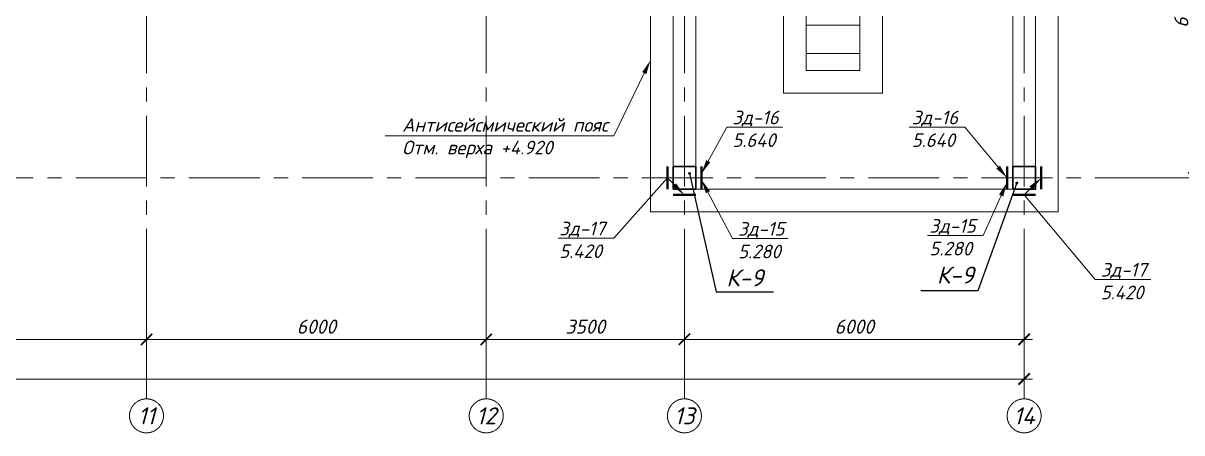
# Model space of a CAD drawing. Header units: millimetres. Extents: x -14920 to 775780, y -118968 to -4590.
# Drawn here: x 49972 to 70435, y -58706 to -51472 of the extents above; entities that cross this region are included whole.
import ezdxf
from ezdxf import colors
from ezdxf.entities.mleader import LeaderData, LeaderLine
from ezdxf.enums import TextEntityAlignment as Align
from ezdxf.math import Vec2, Vec3

# ---------------------------------------------------------------- set-up
doc = ezdxf.new("R2010")
doc.units = ezdxf.units.MM
doc.header["$PDMODE"] = 35
doc.linetypes.add('CENTERX2', pattern=[4, 2.5, -0.5, 0.5, -0.5])
doc.layers.get('Defpoints').update_dxf_attribs({"color": 1, "lineweight": 0})
for name, color, linetype, lineweight in [('#Закл выноски и размеры', 7, 'Continuous', 13), ('#Закладные', 10, 'Continuous', 40), ('k_ Выноски', 7, 'Continuous', 13), ('k_ Осевая', 8, 'CENTERX2', 9), ('k_ Осевые размеры', 251, 'Continuous', 5), ('k_ Позиции', 1, 'Continuous', 13), ('Колонна', 84, 'Continuous', 30), ('Линия Тонкая', 86, 'Continuous', 9), ('Перекрытие. Отм. 0.000', 214, 'Continuous', 40)]:
    doc.layers.add(name, color=color, linetype=linetype, lineweight=lineweight)
doc.styles.get("Standard").update_dxf_attribs({"font": 'isocpeur.ttf'})
doc.styles.add('STEP PR', font='isocpeui.ttf')
doc.dimstyles.get("Standard").update_dxf_attribs({"dimtxt": 0.18, "dimasz": 0.18, "dimexe": 0.18, "dimexo": 0.0625, "dimgap": 0.09, "dimtad": 0, "dimtih": 1, "dimtoh": 1, "dimdec": 4, "dimzin": 0, "dimdsep": 46, "dimtxsty": 'Standard', "dimcen": 0.09, "dimadec": 0, "dimazin": 0, "dimtfac": 1, "dimtdec": 4, "dimtofl": 0, "dimtmove": 0, "dimatfit": 3, "dimfxl": 1, "dimtolj": 1, "dimtzin": 0, "dimarcsym": 0})
doc.dimstyles.new('STEP PR', dxfattribs={"dimscale": 100, "dimtxt": 2.5, "dimasz": 2, "dimexe": 1, "dimexo": 2, "dimgap": 1, "dimtad": 1, "dimdec": 4, "dimlfac": -1, "dimtxsty": 'STEP PR', "dimblk": 'ARCHTICK', "dimcen": 2, "dimdle": 1.5, "dimclrt": 1, "dimadec": 0, "dimazin": 0, "dimtfac": 1, "dimtdec": 4, "dimtmove": 1, "dimatfit": 3, "dimldrblk": 'DOTSMALL', "dimfxl": 1, "dimtolj": 1, "dimtzin": 0, "dimarcsym": 0})

# ---------------------------------------------------------------- blocks, each defined once
blk = doc.blocks.new('_ArchTick')
at = {"color": 0, "linetype": 'ByBlock', "const_width": 0.15}
blk.add_lwpolyline([(-0.5, -0.5), (0.5, 0.5)], dxfattribs=at)
blk = doc.blocks.new('*D2251')
at = {"layer": 'Defpoints', "color": 0, "transparency": 16777216}
for p in [(46150, -1850), (52150, -1850), (52150, -2850)]:
    blk.add_point(p, dxfattribs=at)
at = {"layer": 'k_ Осевые размеры', "color": 0, "lineweight": -2, "transparency": 16777216}
for p, q in [((46150, -2050), (46150, -2950)), ((52150, -2050), (52150, -2950)), ((46000, -2850), (52300, -2850))]:
    blk.add_line(p, q, dxfattribs=at)
at = {"layer": 'k_ Осевые размеры', "color": 0, "lineweight": -2, "transparency": 16777216, "xscale": 200, "yscale": 200, "zscale": 200, "rotation": 180}
blk.add_blockref('_ArchTick', (46150, -2850), dxfattribs=at)
at = {"layer": 'k_ Осевые размеры', "color": 0, "lineweight": -2, "transparency": 16777216, "xscale": 200, "yscale": 200, "zscale": 200}
blk.add_blockref('_ArchTick', (52150, -2850), dxfattribs=at)
at = {"layer": 'k_ Осевые размеры', "color": 1, "transparency": 16777216, "insert": (49150, -2625), "char_height": 250, "attachment_point": 5, "style": 'STEP PR'}
blk.add_mtext('\\A1;6000', dxfattribs=at)
blk = doc.blocks.new('_DotSmall')
at = {"color": 0, "linetype": 'ByBlock', "const_width": 0.5}
blk.add_lwpolyline([(-0.0625, 0, 1), (0.0625, 0, 1)], format="xyb", close=True, dxfattribs=at)
blk = doc.blocks.new('*D2252')
at = {"layer": 'Defpoints', "color": 0, "transparency": 16777216}
for p in [(0, -1850), (67650, -1850), (67650, -3550)]:
    blk.add_point(p, dxfattribs=at)
at = {"layer": 'k_ Осевые размеры', "color": 0, "lineweight": -2, "transparency": 16777216}
for p, q in [((0, -2050), (0, -3650)), ((67650, -2050), (67650, -3650)), ((-150, -3550), (67800, -3550))]:
    blk.add_line(p, q, dxfattribs=at)
at = {"layer": 'k_ Осевые размеры', "color": 0, "lineweight": -2, "transparency": 16777216, "xscale": 200, "yscale": 200, "zscale": 200, "rotation": 180}
blk.add_blockref('_ArchTick', (0, -3550), dxfattribs=at)
at = {"layer": 'k_ Осевые размеры', "color": 0, "lineweight": -2, "transparency": 16777216, "xscale": 200, "yscale": 200, "zscale": 200}
blk.add_blockref('_ArchTick', (67650, -3550), dxfattribs=at)
at = {"layer": 'k_ Осевые размеры', "color": 1, "transparency": 16777216, "insert": (33825, -3323), "char_height": 250, "attachment_point": 5, "style": 'STEP PR'}
blk.add_mtext('\\A1;67650', dxfattribs=at)
blk = doc.blocks.new('*D2253')
at = {"layer": 'Defpoints', "color": 0, "transparency": 16777216}
for p in [(52150, -1850), (58150, -1850), (58150, -2850)]:
    blk.add_point(p, dxfattribs=at)
at = {"layer": 'k_ Осевые размеры', "color": 0, "lineweight": -2, "transparency": 16777216}
for p, q in [((52150, -2050), (52150, -2950)), ((58150, -2050), (58150, -2950)), ((52000, -2850), (58300, -2850))]:
    blk.add_line(p, q, dxfattribs=at)
at = {"layer": 'k_ Осевые размеры', "color": 0, "lineweight": -2, "transparency": 16777216, "xscale": 200, "yscale": 200, "zscale": 200, "rotation": 180}
blk.add_blockref('_ArchTick', (52150, -2850), dxfattribs=at)
at = {"layer": 'k_ Осевые размеры', "color": 0, "lineweight": -2, "transparency": 16777216, "xscale": 200, "yscale": 200, "zscale": 200}
blk.add_blockref('_ArchTick', (58150, -2850), dxfattribs=at)
at = {"layer": 'k_ Осевые размеры', "color": 1, "transparency": 16777216, "insert": (55150, -2625), "char_height": 250, "attachment_point": 5, "style": 'STEP PR'}
blk.add_mtext('\\A1;6000', dxfattribs=at)
blk = doc.blocks.new('*D2254')
at = {"layer": 'Defpoints', "color": 0, "transparency": 16777216}
for p in [(58150, -1850), (61650, -1850), (61650, -2850)]:
    blk.add_point(p, dxfattribs=at)
at = {"layer": 'k_ Осевые размеры', "color": 0, "lineweight": -2, "transparency": 16777216}
for p, q in [((58150, -2050), (58150, -2950)), ((61650, -2050), (61650, -2950)), ((58000, -2850), (61800, -2850))]:
    blk.add_line(p, q, dxfattribs=at)
at = {"layer": 'k_ Осевые размеры', "color": 0, "lineweight": -2, "transparency": 16777216, "xscale": 200, "yscale": 200, "zscale": 200, "rotation": 180}
blk.add_blockref('_ArchTick', (58150, -2850), dxfattribs=at)
at = {"layer": 'k_ Осевые размеры', "color": 0, "lineweight": -2, "transparency": 16777216, "xscale": 200, "yscale": 200, "zscale": 200}
blk.add_blockref('_ArchTick', (61650, -2850), dxfattribs=at)
at = {"layer": 'k_ Осевые размеры', "color": 1, "transparency": 16777216, "insert": (59900, -2625), "char_height": 250, "attachment_point": 5, "style": 'STEP PR'}
blk.add_mtext('\\A1;3500', dxfattribs=at)
blk = doc.blocks.new('*D2255')
at = {"layer": 'Defpoints', "color": 0, "transparency": 16777216}
for p in [(61650, -1850), (67650, -1850), (67650, -2850)]:
    blk.add_point(p, dxfattribs=at)
at = {"layer": 'k_ Осевые размеры', "color": 0, "lineweight": -2, "transparency": 16777216}
for p, q in [((61650, -2050), (61650, -2950)), ((67650, -2050), (67650, -2950)), ((61500, -2850), (67800, -2850))]:
    blk.add_line(p, q, dxfattribs=at)
at = {"layer": 'k_ Осевые размеры', "color": 0, "lineweight": -2, "transparency": 16777216, "xscale": 200, "yscale": 200, "zscale": 200, "rotation": 180}
blk.add_blockref('_ArchTick', (61650, -2850), dxfattribs=at)
at = {"layer": 'k_ Осевые размеры', "color": 0, "lineweight": -2, "transparency": 16777216, "xscale": 200, "yscale": 200, "zscale": 200}
blk.add_blockref('_ArchTick', (67650, -2850), dxfattribs=at)
at = {"layer": 'k_ Осевые размеры', "color": 1, "transparency": 16777216, "insert": (64650, -2625), "char_height": 250, "attachment_point": 5, "style": 'STEP PR'}
blk.add_mtext('\\A1;6000', dxfattribs=at)
blk = doc.blocks.new('*D2259')
at = {"layer": 'Defpoints', "color": 0, "transparency": 16777216}
for p in [(69650, 6000), (70650, 6000), (69650, 0)]:
    blk.add_point(p, dxfattribs=at)
at = {"layer": 'k_ Осевые размеры', "color": 0, "lineweight": -2, "transparency": 16777216}
for p, q in [((70650, -150), (70650, 6150)), ((69850, 6000), (70750, 6000)), ((69850, 0), (70750, 0))]:
    blk.add_line(p, q, dxfattribs=at)
at = {"layer": 'k_ Осевые размеры', "color": 0, "lineweight": -2, "transparency": 16777216, "xscale": 200, "yscale": 200, "zscale": 200}
for p, rotation in [((70650, 6000), 90), ((70650, 0), 270)]:
    blk.add_blockref('_ArchTick', p, dxfattribs=dict(at, rotation=rotation))
at = {"layer": 'k_ Осевые размеры', "color": 1, "transparency": 16777216, "insert": (70425, 3000), "char_height": 250, "attachment_point": 5, "rotation": 90, "style": 'STEP PR'}
blk.add_mtext('\\A1;6000', dxfattribs=at)
blk = doc.blocks.new('*D2262')
at = {"layer": 'Defpoints', "color": 0, "transparency": 16777216}
for p in [(69650, 14400), (69650, 0), (71350, 0)]:
    blk.add_point(p, dxfattribs=at)
at = {"layer": 'k_ Осевые размеры', "color": 0, "lineweight": -2, "transparency": 16777216}
for p, q in [((71350, 14550), (71350, -150)), ((69850, 14400), (71450, 14400)), ((69850, 0), (71450, 0))]:
    blk.add_line(p, q, dxfattribs=at)
at = {"layer": 'k_ Осевые размеры', "color": 0, "lineweight": -2, "transparency": 16777216, "xscale": 200, "yscale": 200, "zscale": 200}
for p, rotation in [((71350, 14400), 90), ((71350, 0), 270)]:
    blk.add_blockref('_ArchTick', p, dxfattribs=dict(at, rotation=rotation))
at = {"layer": 'k_ Осевые размеры', "color": 1, "transparency": 16777216, "insert": (71125, 7200), "char_height": 250, "attachment_point": 5, "rotation": 90, "style": 'STEP PR'}
blk.add_mtext('\\A1;14400', dxfattribs=at)
blk = doc.blocks.new('*U2186')
blk.add_lwpolyline([(-200, -200), (200, -200), (200, 200), (-200, 200)], close=True)
blk = doc.blocks.new('*U2358')
at = {"layer": 'Линия Тонкая'}
for points in [[(67450, 8000), (67850, 8000), (67850, 200), (67450, 200)], [(61450, 5400), (61850, 5400), (61850, 200), (61450, 200)]]:
    blk.add_lwpolyline(points, close=True, dxfattribs=at)
for p in [(61650, 0), (67650, 0)]:
    blk.add_blockref('*U2186', p)
blk = doc.blocks.new('REINFORCED_CONCRETE')
blk = doc.blocks.new('*U2241')
at = {"layer": 'k_ Осевая', "ltscale": 500}
for points in [[(52150, 15100), (52150, -3900)], [(58150, 15100), (58150, -3900)], [(61650, 15100), (61650, -3900)], [(67650, 15100), (67650, -3900)], [(72150, 0), (-4500, 0)]]:
    blk.add_lwpolyline(points, dxfattribs=at)
at = {"layer": 'k_ Осевая', "color": 254, "linetype": 'ByBlock', "lineweight": 15, "ltscale": 10}
for centre in [(52150, -4200), (58150, -4200), (61650, -4200), (67650, -4200)]:
    blk.add_circle(centre, 300, dxfattribs=at)
at = {"layer": 'k_ Осевая', "color": 1, "linetype": 'ByBlock', "char_height": 300, "width": 484.8732214, "attachment_point": 5, "style": 'STEP PR'}
for s, insert in [('11', (52150, -4200)), ('12', (58150, -4200)), ('13', (61650, -4200)), ('14', (67650, -4200))]:
    blk.add_mtext(s, dxfattribs=dict(at, insert=insert))
at = {"layer": 'k_ Осевые размеры'}
for base, p1, p2, picture, middle in [((71350, 0), (69650, 14400), (69650, 0), '*D2262', (71125, 7200)), ((70650, 6000), (69650, 0), (69650, 6000), '*D2259', (70425, 3000))]:
    dim = blk.add_linear_dim(base=base, p1=p1, p2=p2, angle=90, dimstyle='STEP PR', dxfattribs=at)
    dim.commit()
    dim.dimension.update_dxf_attribs({"geometry": picture, "text_midpoint": middle})
for base, p1, p2, picture, middle in [((67650, -3550), (0, -1850), (67650, -1850), '*D2252', (33825, -3323.3901515152)), ((52150, -2850), (46150, -1850), (52150, -1850), '*D2251', (49150, -2625)), ((58150, -2850), (52150, -1850), (58150, -1850), '*D2253', (55150, -2625)), ((61650, -2850), (58150, -1850), (61650, -1850), '*D2254', (59900, -2625)), ((67650, -2850), (61650, -1850), (67650, -1850), '*D2255', (64650, -2625))]:
    dim = blk.add_linear_dim(base=base, p1=p1, p2=p2, dimstyle='STEP PR', dxfattribs=at)
    dim.commit()
    dim.dimension.update_dxf_attribs({"geometry": picture, "text_midpoint": middle})

msp = doc.modelspace()

# ---------------------------------------------------------------- linework, layer by layer
at = {"layer": '#Закладные'}
for points in [[(61350, -54005.94546), (61350, -54405.94546)], [(67950, -54005.94546), (67950, -54405.94546)], [(61450, -54505.94546), (61850, -54505.94546)], [(67450, -54505.94546), (67850, -54505.94546)]]:
    msp.add_lwpolyline(points, dxfattribs=at)
at = {"layer": '#Закладные', "color": 5}
for points in [[(61950, -54005.94546), (61950, -54405.94546)], [(67350, -54405.94546), (67350, -54005.94546)]]:
    msp.add_lwpolyline(points, dxfattribs=at)
at = {"layer": 'Линия Тонкая'}
for points in [[(63400, -52705.94546), (65150, -52705.94546), (65150, -47905.94546), (63400, -47905.94546)], [(63800, -52305.94546), (64750, -52305.94546), (64750, -48305.94546), (63800, -48305.94546)], [(63800, -52005.94546), (64750, -52005.94546), (64750, -51505.94546), (63800, -51505.94546)]]:
    msp.add_lwpolyline(points, close=True, dxfattribs=at)
at = {"layer": 'Перекрытие. Отм. 0.000', "lineweight": 5}
for points in [[(68250, -46205.94546), (68250, -54805.94546), (61050, -54805.94546), (61050, -48805.94546)], [(67850, -46205.94546), (67850, -54405.94546), (61450, -54405.94546), (61450, -48805.94546)]]:
    msp.add_lwpolyline(points, dxfattribs=at)

# ---------------------------------------------------------------- block references
at = {"layer": 'k_ Осевая'}
msp.add_blockref('*U2241', (0, -54205.94546), dxfattribs=at)
at = {"layer": 'k_ Позиции'}
ref = msp.add_blockref('REINFORCED_CONCRETE', (62717.73299, -56218.9384), dxfattribs=dict(at, xscale=100, yscale=100, zscale=100))
ref.add_attrib('POSITION', 'К-9', dxfattribs={"layer": '0', "color": 0, "linetype": 'ByBlock', "height": 300, "style": 'STEP PR', "flags": 2}).set_placement((62717.73299, -56118.9384), align=Align.CENTER)
ref = msp.add_blockref('REINFORCED_CONCRETE', (66436.0696, -56169.85912), dxfattribs=dict(at, xscale=100, yscale=100, zscale=100))
ref.add_attrib('POSITION', 'К-9', dxfattribs={"layer": '0', "color": 0, "linetype": 'ByBlock', "height": 300, "style": 'STEP PR', "flags": 2}).set_placement((66436.0696, -56069.85912), align=Align.CENTER)
at = {"layer": 'Колонна'}
msp.add_blockref('*U2358', (0, -54205.94546), dxfattribs=at)

# ---------------------------------------------------------------- leaders
at = {"layer": '#Закл выноски и размеры'}
ml = msp.add_multileader_mtext('Standard', dxfattribs=at)
ml.set_content('Антисейсмический пояс\\PОтм. верха +4.920', color=256, style='STEP PR')
ml.set_leader_properties(color=256, linetype='ByLayer', lineweight=-1)
ml.build(insert=Vec2(0, 0))
ml.multileader.update_dxf_attribs({"text_left_attachment_type": 6, "text_right_attachment_type": 6, "dogleg_length": 0, "arrow_head_size": 250})
ctx = ml.context
ctx.base_point, ctx.char_height, ctx.arrow_head_size, ctx.landing_gap_size, ctx.plane_origin = Vec3(56564.7899, -53460.46345), 240, 250, 100, Vec3(67989.53502, -59304.96449)
ctx.left_attachment, ctx.right_attachment = 6, 6
notes = []
notes.append((ctx, [(1, (1, 1, 0), (60406.42627, -53460.46345), (-1, 0), 0, [(0, [(61050, -52128.19313)], 0, [])])]))
ctx.mtext.insert, ctx.mtext.rotation, ctx.mtext.width, ctx.mtext.defined_height, ctx.mtext.flow_direction = Vec3(56664.7899, -53148.46345), 6.2831853072, 5371.2834409, 1041.78184, 5
at = {"layer": '#Закл выноски и размеры', "color": 5}
ml = msp.add_multileader_mtext('Standard', dxfattribs=at)
ml.set_content('Зд-16\\P5.640', color=5, style='STEP PR')
ml.set_leader_properties(color=256, linetype='ByLayer', lineweight=-1)
ml.build(insert=Vec2(0, 0))
ml.multileader.update_dxf_attribs({"text_left_attachment_type": 6, "text_right_attachment_type": 6, "dogleg_length": 0, "arrow_head_size": 250})
ctx = ml.context
ctx.base_point, ctx.char_height, ctx.arrow_head_size, ctx.landing_gap_size, ctx.plane_origin = Vec3(62397.47291, -53305.90062), 240, 250, 100, Vec3(79264.0153, -62427.26114)
ctx.left_attachment, ctx.right_attachment = 6, 6
notes.append((ctx, [(0, (1, 1, 0), (62397.47291, -53305.90062), (1, 0), 0, [(1, [(61951.52363, -54129.07168)], 0, [])])]))
ctx.mtext.insert, ctx.mtext.rotation, ctx.mtext.width, ctx.mtext.flow_direction = Vec3(62497.47291, -53017.90062), 6.2831853072, 1886.4699691, 5
ml = msp.add_multileader_mtext('Standard', dxfattribs=at)
ml.set_content('Зд-16\\P5.640', color=5, style='STEP PR')
ml.set_leader_properties(color=256, linetype='ByLayer', lineweight=-1)
ml.build(insert=Vec2(0, 0))
ml.multileader.update_dxf_attribs({"text_left_attachment_type": 6, "text_right_attachment_type": 6, "dogleg_length": 0, "arrow_head_size": 250})
ctx = ml.context
ctx.base_point, ctx.char_height, ctx.arrow_head_size, ctx.landing_gap_size, ctx.plane_origin = Vec3(65565.0368, -53305.90062), 240, 250, 100, Vec3(82010.12465, -62427.26114)
ctx.left_attachment, ctx.right_attachment = 6, 6
notes.append((ctx, [(1, (1, 1, 0), (66604.30953, -53305.90062), (-1, 0), 0, [(1, [(67350, -54205.94546)], 0, [])])]))
ctx.mtext.insert, ctx.mtext.rotation, ctx.mtext.width, ctx.mtext.flow_direction = Vec3(65665.0368, -53017.90062), 6.2831853072, 1886.4699691, 5
at = {"layer": '#Закл выноски и размеры'}
ml = msp.add_multileader_mtext('Standard', dxfattribs=at)
ml.set_content('Зд-17\\P5.420', color=256, style='STEP PR')
ml.set_leader_properties(color=256, linetype='ByLayer', lineweight=-1)
ml.build(insert=Vec2(0, 0))
ml.multileader.update_dxf_attribs({"text_left_attachment_type": 6, "text_right_attachment_type": 6, "dogleg_length": 0, "arrow_head_size": 250})
ctx = ml.context
ctx.base_point, ctx.char_height, ctx.arrow_head_size, ctx.landing_gap_size, ctx.plane_origin = Vec3(59339.67452, -55267.32853), 240, 250, 100, Vec3(72775.95754, -58743.37049)
ctx.left_attachment, ctx.right_attachment = 6, 6
notes.append((ctx, [(1, (1, 1, 0), (60403.85634, -55267.32853), (-1, 0), 0, [(1, [(61650, -54505.94546), (61350, -54205.94546)], 0, [])])]))
ctx.mtext.insert, ctx.mtext.rotation, ctx.mtext.width, ctx.mtext.defined_height, ctx.mtext.flow_direction = Vec3(59439.67452, -54979.32853), 6.2831853072, 1913.6363636, 753.78184, 5
ml = msp.add_multileader_mtext('Standard', dxfattribs=at)
ml.set_content('Зд-17\\P5.420', color=256, style='STEP PR')
ml.set_leader_properties(color=256, linetype='ByLayer', lineweight=-1)
ml.build(insert=Vec2(0, 0))
ml.multileader.update_dxf_attribs({"text_left_attachment_type": 6, "text_right_attachment_type": 6, "dogleg_length": 0, "arrow_head_size": 250})
ctx = ml.context
ctx.base_point, ctx.char_height, ctx.arrow_head_size, ctx.landing_gap_size, ctx.plane_origin = Vec3(68903.74629, -55995.74607), 240, 250, 100, Vec3(79075.95754, -58443.37049)
ctx.left_attachment, ctx.right_attachment = 6, 6
notes.append((ctx, [(0, (1, 1, 0), (68903.74629, -55995.74607), (1, 0), 0, [(1, [(67950, -54205.94546), (67650, -54505.94546)], 0, [])])]))
ctx.mtext.insert, ctx.mtext.rotation, ctx.mtext.width, ctx.mtext.defined_height, ctx.mtext.flow_direction = Vec3(69003.74629, -55707.74607), 6.2831853072, 1913.6363636, 753.78184, 5
at = {"layer": '#Закл выноски и размеры', "color": 5}
ml = msp.add_multileader_mtext('Standard', dxfattribs=at)
ml.set_content('Зд-15\\P5.280', color=5, style='STEP PR')
ml.set_leader_properties(color=256, linetype='ByLayer', lineweight=-1)
ml.build(insert=Vec2(0, 0))
ml.multileader.update_dxf_attribs({"text_left_attachment_type": 6, "text_right_attachment_type": 6, "dogleg_length": 0, "arrow_head_size": 250})
ctx = ml.context
ctx.base_point, ctx.char_height, ctx.arrow_head_size, ctx.landing_gap_size, ctx.plane_origin = Vec3(62497.69721, -55272.34913), 240, 250, 100, Vec3(79281.00945, -63282.87121)
ctx.left_attachment, ctx.right_attachment = 6, 6
notes.append((ctx, [(0, (1, 1, 0), (62497.69721, -55272.34913), (1, 0), 0, [(1, [(61948.95448, -54235.47923)], 0, [])])]))
ctx.mtext.insert, ctx.mtext.rotation, ctx.mtext.width, ctx.mtext.flow_direction = Vec3(62597.69721, -54984.34913), 6.2831853072, 1886.4699691, 5
ml = msp.add_multileader_mtext('Standard', dxfattribs=at)
ml.set_content('Зд-15\\P5.280', color=5, style='STEP PR')
ml.set_leader_properties(color=256, linetype='ByLayer', lineweight=-1)
ml.build(insert=Vec2(0, 0))
ml.multileader.update_dxf_attribs({"text_left_attachment_type": 6, "text_right_attachment_type": 6, "dogleg_length": 0, "arrow_head_size": 250})
ctx = ml.context
ctx.base_point, ctx.char_height, ctx.arrow_head_size, ctx.landing_gap_size, ctx.plane_origin = Vec3(65876.03587, -55221.0584), 240, 250, 100, Vec3(82300.2572, -63231.58048)
ctx.left_attachment, ctx.right_attachment = 6, 6
notes.append((ctx, [(1, (1, 1, 0), (66927.85406, -55221.0584), (-1, 0), 0, [(1, [(67346.13391, -54287.39282)], 0, [])])]))
ctx.mtext.insert, ctx.mtext.rotation, ctx.mtext.width, ctx.mtext.flow_direction = Vec3(65976.03587, -54933.0584), 6.2831853072, 1886.4699691, 5
at = {"layer": 'k_ Выноски', "ltscale": 100}
for points in [[(61740.37774, -54125.49357), (62211.9058, -56218.9384), (63223.56017, -56218.9384)], [(67521.11835, -54293.24694), (66834.75664, -56201.09159), (65823.10227, -56201.09159)]]:
    msp.add_leader(points, dimstyle='Standard', override={"dimscale": 100, "dimtxt": 2.5, "dimasz": 2, "dimexe": 1, "dimexo": 2, "dimgap": 0.7, "dimtih": 0, "dimtoh": 0, "dimlfac": -1, "dimzin": 8, "dimcen": 2, "dimdle": 1, "dimclrt": 1, "dimadec": 4, "dimtmove": 1, "dimldrblk": 'DotSmall', "dimfxl": 100}, dxfattribs=at)
for ctx, leaders in notes:
    for number, flags, end, landing, length, lines in leaders:
        leader = LeaderData()
        leader.index, (leader.has_last_leader_line, leader.has_dogleg_vector, leader.attachment_direction) = number, flags
        leader.last_leader_point, leader.dogleg_vector, leader.dogleg_length = Vec3(end), Vec3(landing), length
        for number, points, colour, breaks in lines:
            line = LeaderLine()
            line.index, line.vertices, line.color, line.breaks = number, Vec3.list(points), colors.encode_raw_color(colour), breaks
            leader.lines.append(line)
        ctx.leaders.append(leader)

doc.saveas('drawing.dxf')
